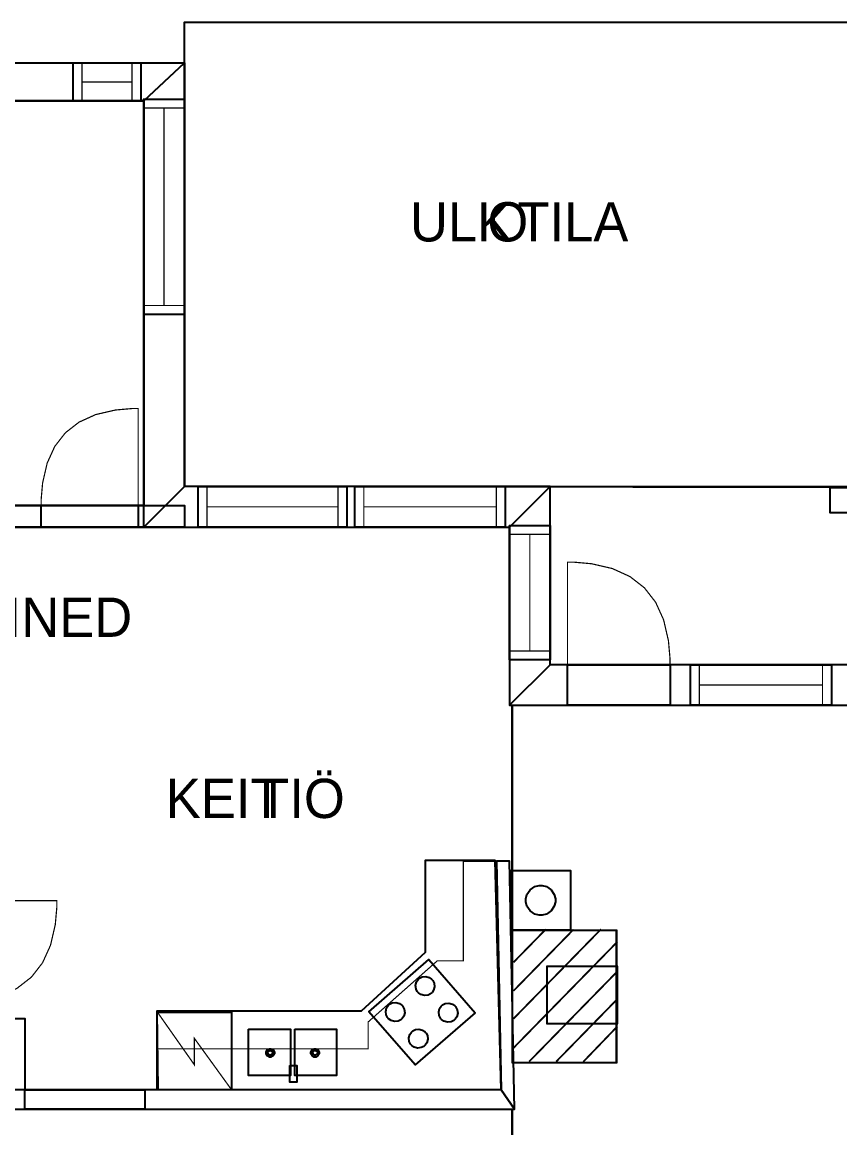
# Model space of a CAD drawing. Extents: x 0 to 22.6, y 0 to 15.8.
# Drawn here: x 6.68 to 13.84, y 6.09 to 15.77 of the extents above; entities that cross this region are included whole.
import ezdxf

# ---------------------------------------------------------------- set-up
doc = ezdxf.new("R2010")
doc.units = 0
doc.layers.get('0').update_dxf_attribs({"linetype": 'CONTINUOUS'})

msp = doc.modelspace()

# ---------------------------------------------------------------- linework, layer by layer
at = {"color": 0}
for points, const_width in [([(8.10042, 15.4085), (8.10042, 15.764), (13.9717, 15.764), (13.9876, 11.6934), (8.10042, 11.7013), (8.10042, 15.4085)], 0.00208), ([(1.08648, 15.4085), (8.10042, 15.4085), (7.74414, 15.0749), (1.48019, 15.0749), (1.08648, 15.4085)], 0.00208), ([(7.12582, 15.4085), (7.71929, 15.4085), (7.71929, 15.0749), (7.12582, 15.0749), (7.12582, 15.4085)], 0.01042), ([(7.12582, 15.4085), (7.71929, 15.4085), (7.71929, 15.0749), (7.12582, 15.0749), (7.12582, 15.4085)], 0.01042), ([(8.10042, 15.4085), (8.10042, 11.7013), (7.74414, 11.3471), (7.74414, 15.0749), (8.10042, 15.4085)], 0.00208), ([(7.74414, 15.0918), (8.10042, 15.0918), (8.10042, 13.2067), (7.74414, 13.2067), (7.74414, 15.0918)], 0.01042), ([(7.74414, 15.0918), (8.10042, 15.0918), (8.10042, 13.2067), (7.74414, 13.2067), (7.74414, 15.0918)], 0.01042), ([(6.84657, 11.5346), (6.84657, 11.5844), (6.85981, 11.7337), (6.89963, 11.9063), (6.96599, 12.0523), (7.05892, 12.1718), (7.17839, 12.2647), (7.32437, 12.3311), (7.4969, 12.3709), (7.64621, 12.3841), (7.69601, 12.3841), (7.69601, 11.5346), (6.84657, 11.5346)], 0.01042), ([(7.74414, 11.3471), (10.946, 11.3471), (11.3002, 11.7013), (8.10042, 11.7013), (7.74414, 11.3471)], 0.00208), ([(8.21967, 11.7013), (9.52289, 11.7013), (9.52289, 11.3471), (8.21967, 11.3471), (8.21967, 11.7013)], 0.01042), ([(8.21967, 11.7013), (9.52289, 11.7013), (9.52289, 11.3471), (8.21967, 11.3471), (8.21967, 11.7013)], 0.01042), ([(9.59272, 11.7013), (10.9076, 11.7013), (10.9076, 11.3471), (9.59272, 11.3471), (9.59272, 11.7013)], 0.01042), ([(9.59272, 11.7013), (10.9076, 11.7013), (10.9076, 11.3471), (9.59272, 11.3471), (9.59272, 11.7013)], 0.01042), ([(10.946, 11.3471), (10.946, 9.78814), (11.3002, 10.1423), (11.3002, 11.7013), (10.946, 11.3471)], 0.00208), ([(11.3002, 11.7013), (19.8356, 11.7013), (19.8356, 10.1461), (11.3002, 10.1423), (11.3002, 11.7013)], 0.00208), ([(1.09467, 11.5346), (8.10042, 11.5346), (8.10042, 11.3471), (1.09467, 11.3471), (1.09467, 11.5346)], 0.00208), ([(6.84657, 11.5346), (7.69601, 11.5346), (7.69601, 11.3471), (6.84657, 11.3471), (6.84657, 11.5346)], 0.01042), ([(6.84657, 11.5346), (7.69601, 11.5346), (7.69601, 11.3471), (6.84657, 11.3471), (6.84657, 11.5346)], 0.01042), ([(10.946, 11.3616), (11.3002, 11.3616), (11.3002, 10.1836), (10.946, 10.1836), (10.946, 11.3616)], 0.01042), ([(10.946, 11.3616), (11.3002, 11.3616), (11.3002, 10.1836), (10.946, 10.1836), (10.946, 11.3616)], 0.01042), ([(12.3494, 10.1423), (12.3494, 10.1949), (12.3353, 10.3527), (12.2932, 10.535), (12.2231, 10.6893), (12.1249, 10.8155), (11.9987, 10.9137), (11.8445, 10.9838), (11.6621, 11.0259), (11.5043, 11.0399), (11.4518, 11.0399), (11.4518, 10.1423), (12.3494, 10.1423)], 0.01042), ([(10.946, 9.78814), (22.2903, 9.78814), (22.5819, 10.1423), (11.3002, 10.1423), (10.946, 9.78814)], 0.00208), ([(11.4518, 10.1423), (12.3494, 10.1423), (12.3494, 9.78814), (11.4518, 9.78814), (11.4518, 10.1423)], 0.01042), ([(11.4518, 10.1423), (12.3494, 10.1423), (12.3494, 9.78814), (11.4518, 9.78814), (11.4518, 10.1423)], 0.01042), ([(12.527, 10.1423), (13.7611, 10.1423), (13.7611, 9.78814), (12.527, 9.78814), (12.527, 10.1423)], 0.01042), ([(12.527, 10.1423), (13.7611, 10.1423), (13.7611, 9.78814), (12.527, 9.78814), (12.527, 10.1423)], 0.01042), ([(7.8666, 6.42731), (10.871, 6.42199), (10.82, 8.42833), (10.2055, 8.42833), (10.2055, 7.62522), (9.64638, 7.11083), (7.85786, 7.11083), (7.8666, 6.42731)], 0.01042), ([(7.86231, 6.42356), (10.871, 6.42204), (10.821, 8.4216), (10.5411, 8.4216), (10.5411, 7.55089), (10.3125, 7.55089), (9.70876, 7.01704), (9.70876, 6.78108), (7.86556, 6.78108), (7.86231, 6.42356)], 0.01042), ([(10.9889, 6.25233), (10.946, 8.42469), (10.8314, 8.42242), (10.871, 6.42204), (10.9889, 6.25233)], 0.00208), ([(10.9565, 8.3406), (10.9565, 7.81976), (11.4774, 7.81976), (11.4774, 8.3406), (10.9565, 8.3406)], 0.01042), ([(11.217, 8.21039), (11.2296, 8.21039), (11.2676, 8.20019), (11.309, 8.17231), (11.3369, 8.13092), (11.3472, 8.09289), (11.3472, 8.08018), (11.3472, 8.06754), (11.3369, 8.02957), (11.309, 7.98817), (11.2676, 7.96024), (11.2296, 7.94997), (11.217, 7.94997), (11.2043, 7.94997), (11.1663, 7.96024), (11.1249, 7.98817), (11.0969, 8.02957), (11.0867, 8.06754), (11.0867, 8.08018), (11.0867, 8.09289), (11.0969, 8.13092), (11.1249, 8.17231), (11.1663, 8.20019), (11.2043, 8.21039), (11.217, 8.21039)], 0.01042), ([(6.09207, 7.18522), (6.14432, 7.18522), (6.30122, 7.19922), (6.48253, 7.24104), (6.6359, 7.31076), (6.76144, 7.40836), (6.85906, 7.5339), (6.92876, 7.68728), (6.9706, 7.8686), (6.9846, 8.0255), (6.9846, 8.07775), (6.09207, 8.07775), (6.09207, 7.18522)], 0.01042), ([(10.972, 7.81976), (10.972, 6.65967), (11.8799, 6.65967), (11.8799, 7.81976), (10.972, 7.81976)], 0.01547), ([(10.6439, 7.09694), (10.1181, 6.63986), (9.71294, 7.1059), (10.2387, 7.56299), (10.6439, 7.09694)], 0.01042), ([(11.2734, 7.50461), (11.2734, 7.00082), (11.8874, 7.00082), (11.8874, 7.50461), (11.2734, 7.50461)], 0.01547), ([(10.1433, 7.27582), (10.1379, 7.28196), (10.1269, 7.30464), (10.123, 7.33632), (10.1313, 7.36719), (10.1453, 7.38807), (10.1515, 7.39339), (10.1576, 7.39871), (10.1802, 7.40978), (10.212, 7.41368), (10.2428, 7.40539), (10.2637, 7.39128), (10.269, 7.38515), (10.2744, 7.37907), (10.2854, 7.35639), (10.2893, 7.32471), (10.281, 7.29383), (10.2669, 7.27294), (10.2608, 7.26764), (10.2547, 7.26232), (10.232, 7.25131), (10.2004, 7.2474), (10.1695, 7.25569), (10.1485, 7.26975), (10.1433, 7.27582)], 0.01042), ([(9.88183, 7.04856), (9.87646, 7.05469), (9.86544, 7.07736), (9.86154, 7.10906), (9.86985, 7.13992), (9.88396, 7.16081), (9.89008, 7.16613), (9.89615, 7.17144), (9.91883, 7.18246), (9.95051, 7.18636), (9.98139, 7.17811), (10.0023, 7.16401), (10.0077, 7.15788), (10.0129, 7.15181), (10.0239, 7.12913), (10.0278, 7.09744), (10.0195, 7.06657), (10.0055, 7.04563), (9.9994, 7.04031), (9.99328, 7.03504), (9.9706, 7.02403), (9.93892, 7.02013), (9.90804, 7.02843), (9.8871, 7.04249), (9.88183, 7.04856)], 0.01042), ([(10.3454, 7.04324), (10.3401, 7.04937), (10.3291, 7.07206), (10.3252, 7.10379), (10.3335, 7.1346), (10.3475, 7.15554), (10.3537, 7.16081), (10.3597, 7.16613), (10.3824, 7.17719), (10.4141, 7.1811), (10.445, 7.17279), (10.4659, 7.15875), (10.4712, 7.15261), (10.4765, 7.14654), (10.4875, 7.12386), (10.4914, 7.09212), (10.4832, 7.06131), (10.4691, 7.04036), (10.463, 7.03504), (10.4569, 7.02974), (10.4342, 7.01872), (10.4025, 7.01481), (10.3716, 7.02311), (10.3507, 7.03717), (10.3454, 7.04324)], 0.01042), ([(7.86231, 7.10319), (8.51253, 7.10319), (8.51253, 6.42356), (7.86231, 6.42356), (7.86231, 7.10319)], 0.01084), ([(6.09212, 7.04699), (6.70344, 7.04699), (6.70344, 6.42199), (6.09212, 6.42199), (6.09212, 7.04699)], 0.01042), ([(8.66118, 6.95383), (9.02746, 6.95383), (9.02746, 6.54829), (8.66118, 6.54829), (8.66118, 6.95383)], 0.01042), ([(9.06603, 6.95285), (9.43235, 6.95285), (9.43235, 6.54725), (9.06603, 6.54725), (9.06603, 6.95285)], 0.01042), ([(10.084, 6.81597), (10.0787, 6.8221), (10.0677, 6.84478), (10.0638, 6.87646), (10.0721, 6.90733), (10.0861, 6.92828), (10.0922, 6.93354), (10.0983, 6.93886), (10.121, 6.94993), (10.1527, 6.95383), (10.1835, 6.94553), (10.2045, 6.93147), (10.2098, 6.92535), (10.2151, 6.91928), (10.2261, 6.8966), (10.23, 6.86485), (10.2217, 6.83404), (10.2077, 6.8131), (10.2016, 6.80778), (10.1955, 6.80246), (10.1728, 6.79144), (10.1411, 6.78754), (10.1102, 6.79585), (10.0893, 6.8099), (10.084, 6.81597)], 0.01042), ([(8.81494, 6.74528), (8.81494, 6.75174), (8.82557, 6.77111), (8.84494, 6.78174), (8.8514, 6.78174), (8.85781, 6.78174), (8.87717, 6.77111), (8.88786, 6.75174), (8.88786, 6.74528), (8.88786, 6.73888), (8.87717, 6.71951), (8.85781, 6.70882), (8.8514, 6.70882), (8.84494, 6.70882), (8.82557, 6.71951), (8.81494, 6.73888), (8.81494, 6.74528)], 0.00833), ([(9.20697, 6.74528), (9.20697, 6.75174), (9.21761, 6.77111), (9.23699, 6.78174), (9.24343, 6.78174), (9.24983, 6.78174), (9.26921, 6.77111), (9.27989, 6.75174), (9.27989, 6.74528), (9.27989, 6.73888), (9.26921, 6.71951), (9.24983, 6.70882), (9.24343, 6.70882), (9.23699, 6.70882), (9.21761, 6.71951), (9.20697, 6.73888), (9.20697, 6.74528)], 0.00833), ([(8.83057, 6.74528), (8.83057, 6.74897), (8.83664, 6.76004), (8.84771, 6.76611), (8.8514, 6.76611), (8.85504, 6.76611), (8.8661, 6.76004), (8.87224, 6.74897), (8.87224, 6.74528), (8.87224, 6.74164), (8.8661, 6.73058), (8.85504, 6.72444), (8.8514, 6.72444), (8.84771, 6.72444), (8.83664, 6.73058), (8.83057, 6.74164), (8.83057, 6.74528)], 0.00833), ([(9.2226, 6.74528), (9.2226, 6.74897), (9.22868, 6.76004), (9.23975, 6.76611), (9.24343, 6.76611), (9.24707, 6.76611), (9.25814, 6.76004), (9.26426, 6.74897), (9.26426, 6.74528), (9.26426, 6.74164), (9.25814, 6.73058), (9.24707, 6.72444), (9.24343, 6.72444), (9.23975, 6.72444), (9.22868, 6.73058), (9.2226, 6.74164), (9.2226, 6.74528)], 0.00833), ([(9.02279, 6.63536), (9.08529, 6.63536), (9.08529, 6.48953), (9.02279, 6.48953), (9.02279, 6.63536)], 0.01042), ([(1.10498, 6.25233), (10.9889, 6.25233), (10.871, 6.42204), (1.10498, 6.42204), (1.10498, 6.25233)], 0.00208), ([(6.70437, 6.42204), (7.75375, 6.42204), (7.75375, 6.25233), (6.70437, 6.25233), (6.70437, 6.42204)], 0.01042)]:
    msp.add_lwpolyline(points, close=True, dxfattribs=dict(at, const_width=const_width))
at = {"color": 7}
for points in [[(8.10042, 15.4085), (8.10042, 15.764), (13.9717, 15.764), (13.9876, 11.6934), (8.10042, 11.7013), (8.10042, 15.4085)], [(7.12582, 15.4085), (7.71929, 15.4085), (7.71929, 15.0749), (7.12582, 15.0749), (7.12582, 15.4085)], [(7.12582, 15.4085), (7.71929, 15.4085), (7.71929, 15.0749), (7.12582, 15.0749), (7.12582, 15.4085)], [(3.01167, 15.0749), (7.74414, 15.0749), (7.74414, 11.5346), (3.01167, 11.5346), (3.01167, 15.0749)], [(7.74414, 15.0918), (8.10042, 15.0918), (8.10042, 13.2067), (7.74414, 13.2067), (7.74414, 15.0918)], [(7.74414, 15.0918), (8.10042, 15.0918), (8.10042, 13.2067), (7.74414, 13.2067), (7.74414, 15.0918)], [(8.21967, 11.7013), (9.52289, 11.7013), (9.52289, 11.3471), (8.21967, 11.3471), (8.21967, 11.7013)], [(8.21967, 11.7013), (9.52289, 11.7013), (9.52289, 11.3471), (8.21967, 11.3471), (8.21967, 11.7013)], [(9.59272, 11.7013), (10.9076, 11.7013), (10.9076, 11.3471), (9.59272, 11.3471), (9.59272, 11.7013)], [(9.59272, 11.7013), (10.9076, 11.7013), (10.9076, 11.3471), (9.59272, 11.3471), (9.59272, 11.7013)], [(11.3002, 11.7013), (19.8356, 11.7013), (19.8356, 10.1461), (11.3002, 10.1423), (11.3002, 11.7013)], [(6.84657, 11.5346), (7.69601, 11.5346), (7.69601, 11.3471), (6.84657, 11.3471), (6.84657, 11.5346)], [(6.84657, 11.5346), (7.69601, 11.5346), (7.69601, 11.3471), (6.84657, 11.3471), (6.84657, 11.5346)], [(10.946, 11.3471), (10.946, 9.78814), (10.9691, 9.78814), (10.9691, 7.27431), (10.946, 8.42469), (10.8314, 8.42242), (10.871, 6.42204), (6.09207, 6.42204), (6.09207, 11.3471), (10.946, 11.3471)], [(10.946, 11.3616), (11.3002, 11.3616), (11.3002, 10.1836), (10.946, 10.1836), (10.946, 11.3616)], [(10.946, 11.3616), (11.3002, 11.3616), (11.3002, 10.1836), (10.946, 10.1836), (10.946, 11.3616)], [(11.4518, 10.1423), (12.3494, 10.1423), (12.3494, 9.78814), (11.4518, 9.78814), (11.4518, 10.1423)], [(11.4518, 10.1423), (12.3494, 10.1423), (12.3494, 9.78814), (11.4518, 9.78814), (11.4518, 10.1423)], [(12.527, 10.1423), (13.7611, 10.1423), (13.7611, 9.78814), (12.527, 9.78814), (12.527, 10.1423)], [(12.527, 10.1423), (13.7611, 10.1423), (13.7611, 9.78814), (12.527, 9.78814), (12.527, 10.1423)], [(17.6982, 5.03928), (10.9691, 5.03928), (10.9691, 6.25233), (10.9896, 6.25347), (10.9691, 7.27431), (10.9691, 9.78814), (17.6982, 9.78814), (17.6982, 5.03928)], [(7.8666, 6.42731), (10.871, 6.42199), (10.82, 8.42833), (10.2055, 8.42833), (10.2055, 7.62522), (9.64638, 7.11083), (7.85786, 7.11083), (7.8666, 6.42731)], [(10.9565, 8.3406), (11.4774, 8.3406), (11.4774, 7.81976), (10.9565, 7.81976), (10.9565, 8.3406)], [(11.217, 8.21039), (11.2296, 8.21039), (11.2676, 8.20019), (11.309, 8.17231), (11.3369, 8.13092), (11.3472, 8.09289), (11.3472, 8.08018), (11.3472, 8.06754), (11.3369, 8.02957), (11.309, 7.98817), (11.2676, 7.96024), (11.2296, 7.94997), (11.217, 7.94997), (11.2043, 7.94997), (11.1663, 7.96024), (11.1249, 7.98817), (11.0969, 8.02957), (11.0867, 8.06754), (11.0867, 8.08018), (11.0867, 8.09289), (11.0969, 8.13092), (11.1249, 8.17231), (11.1663, 8.20019), (11.2043, 8.21039), (11.217, 8.21039)], [(10.972, 7.81976), (11.8799, 7.81976), (11.8799, 6.65967), (10.972, 6.65967), (10.972, 7.81976)], [(10.6439, 7.09694), (10.1181, 6.63986), (9.71294, 7.1059), (10.2387, 7.56299), (10.6439, 7.09694)], [(11.2734, 7.50461), (11.8874, 7.50461), (11.8874, 7.00082), (11.2734, 7.00082), (11.2734, 7.50461)], [(10.1433, 7.27582), (10.1379, 7.28196), (10.1269, 7.30464), (10.123, 7.33632), (10.1313, 7.36719), (10.1453, 7.38807), (10.1515, 7.39339), (10.1576, 7.39871), (10.1802, 7.40978), (10.212, 7.41368), (10.2428, 7.40539), (10.2637, 7.39128), (10.269, 7.38514), (10.2744, 7.37907), (10.2854, 7.35639), (10.2893, 7.32471), (10.281, 7.29383), (10.2669, 7.27294), (10.2608, 7.26764), (10.2547, 7.26232), (10.232, 7.25131), (10.2004, 7.2474), (10.1695, 7.25569), (10.1485, 7.26975), (10.1433, 7.27582)], [(9.88183, 7.04856), (9.87646, 7.05469), (9.86546, 7.07736), (9.86154, 7.10906), (9.86985, 7.13992), (9.88396, 7.16081), (9.89008, 7.16613), (9.89615, 7.17144), (9.91883, 7.18246), (9.95053, 7.18636), (9.98139, 7.17811), (10.0023, 7.16401), (10.0077, 7.15788), (10.0129, 7.15181), (10.0239, 7.12913), (10.0278, 7.09744), (10.0195, 7.06657), (10.0055, 7.04563), (9.9994, 7.04031), (9.99328, 7.03504), (9.9706, 7.02403), (9.93892, 7.02013), (9.90804, 7.02843), (9.8871, 7.04249), (9.88183, 7.04856)], [(10.3454, 7.04324), (10.3401, 7.04937), (10.3291, 7.07206), (10.3252, 7.10379), (10.3335, 7.1346), (10.3475, 7.15554), (10.3537, 7.16081), (10.3597, 7.16613), (10.3824, 7.17719), (10.4141, 7.1811), (10.445, 7.17279), (10.4659, 7.15875), (10.4712, 7.15261), (10.4765, 7.14654), (10.4875, 7.12386), (10.4914, 7.09212), (10.4832, 7.06131), (10.4691, 7.04036), (10.463, 7.03504), (10.4569, 7.02974), (10.4342, 7.01872), (10.4025, 7.01481), (10.3716, 7.02311), (10.3507, 7.03717), (10.3454, 7.04324)], [(7.86231, 7.10319), (8.51253, 7.10319), (8.51253, 6.42356), (7.86231, 6.42356), (7.86231, 7.10319)], [(6.09212, 7.04699), (6.70344, 7.04699), (6.70344, 6.42199), (6.09212, 6.42199), (6.09212, 7.04699)], [(8.66118, 6.95383), (9.02746, 6.95383), (9.02746, 6.54829), (8.66118, 6.54829), (8.66118, 6.95383)], [(9.06603, 6.95285), (9.43235, 6.95285), (9.43235, 6.54725), (9.06603, 6.54725), (9.06603, 6.95285)], [(10.084, 6.81597), (10.0787, 6.8221), (10.0677, 6.84478), (10.0638, 6.87646), (10.0721, 6.90733), (10.0861, 6.92828), (10.0922, 6.93354), (10.0983, 6.93886), (10.121, 6.94993), (10.1527, 6.95383), (10.1835, 6.94553), (10.2045, 6.93147), (10.2098, 6.92535), (10.2151, 6.91928), (10.2261, 6.8966), (10.23, 6.86486), (10.2217, 6.83404), (10.2077, 6.8131), (10.2016, 6.80778), (10.1955, 6.80246), (10.1728, 6.79144), (10.1411, 6.78754), (10.1102, 6.79585), (10.0893, 6.8099), (10.084, 6.81597)], [(8.81494, 6.74528), (8.81494, 6.75174), (8.82557, 6.77111), (8.84494, 6.78174), (8.8514, 6.78174), (8.85781, 6.78174), (8.87717, 6.77111), (8.88786, 6.75174), (8.88786, 6.74528), (8.88786, 6.73888), (8.87717, 6.71951), (8.85781, 6.70882), (8.8514, 6.70882), (8.84494, 6.70882), (8.82557, 6.71951), (8.81494, 6.73888), (8.81494, 6.74528)], [(9.20697, 6.74528), (9.20697, 6.75174), (9.21761, 6.77111), (9.23699, 6.78174), (9.24343, 6.78174), (9.24983, 6.78174), (9.26921, 6.77111), (9.27989, 6.75174), (9.27989, 6.74528), (9.27989, 6.73888), (9.26921, 6.71951), (9.24983, 6.70882), (9.24343, 6.70882), (9.23699, 6.70882), (9.21761, 6.71951), (9.20697, 6.73888), (9.20697, 6.74528)], [(8.83057, 6.74528), (8.83057, 6.74897), (8.83664, 6.76004), (8.84771, 6.76611), (8.8514, 6.76611), (8.85504, 6.76611), (8.8661, 6.76004), (8.87224, 6.74897), (8.87224, 6.74528), (8.87224, 6.74164), (8.8661, 6.73058), (8.85504, 6.72444), (8.8514, 6.72444), (8.84771, 6.72444), (8.83664, 6.73058), (8.83057, 6.74164), (8.83057, 6.74528)], [(9.2226, 6.74528), (9.2226, 6.74897), (9.22868, 6.76004), (9.23975, 6.76611), (9.24343, 6.76611), (9.24707, 6.76611), (9.25814, 6.76004), (9.26426, 6.74897), (9.26426, 6.74528), (9.26426, 6.74164), (9.25814, 6.73058), (9.24707, 6.72444), (9.24343, 6.72444), (9.23975, 6.72444), (9.22868, 6.73058), (9.2226, 6.74164), (9.2226, 6.74528)], [(9.02279, 6.63536), (9.08529, 6.63536), (9.08529, 6.48953), (9.02279, 6.48953), (9.02279, 6.63536)], [(6.70437, 6.42204), (7.75375, 6.42204), (7.75375, 6.25233), (6.70437, 6.25233), (6.70437, 6.42204)], [(6.70437, 6.42204), (7.75375, 6.42204), (7.75375, 6.25233), (6.70437, 6.25233), (6.70437, 6.42204)], [(10.9691, 5.03928), (9.69362, 5.03928), (9.69362, 3.99485), (6.09207, 3.99485), (6.09207, 6.25233), (10.9691, 6.25233), (10.9691, 5.03928)]]:
    msp.add_lwpolyline(points, close=True, dxfattribs=at)
at = {"color": 0}
for points in [[(1.08648, 15.4085), (8.10042, 15.4085), (7.74414, 15.0749), (1.48019, 15.0749), (1.08648, 15.4085)], [(8.10042, 15.4085), (8.10042, 11.7013), (7.74414, 11.3471), (7.74414, 15.0749), (8.10042, 15.4085)], [(7.74414, 11.3471), (10.946, 11.3471), (11.3002, 11.7013), (8.10042, 11.7013), (7.74414, 11.3471)], [(10.946, 11.3471), (10.946, 9.78814), (11.3002, 10.1423), (11.3002, 11.7013), (10.946, 11.3471)], [(13.7514, 11.6934), (13.9876, 11.6934), (13.9876, 11.4723), (13.7514, 11.4723), (13.7514, 11.6934)], [(1.09467, 11.5346), (8.10042, 11.5346), (8.10042, 11.3471), (1.09467, 11.3471), (1.09467, 11.5346)], [(10.946, 9.78814), (22.2903, 9.78814), (22.5819, 10.1423), (11.3002, 10.1423), (10.946, 9.78814)], [(10.9889, 6.25233), (10.946, 8.42469), (10.8314, 8.42242), (10.871, 6.42204), (10.9889, 6.25233)], [(1.10498, 6.25233), (10.9889, 6.25233), (10.871, 6.42204), (1.10498, 6.42204), (1.10498, 6.25233)]]:
    msp.add_lwpolyline(points, close=True, dxfattribs=at)
for points, const_width in [([(7.20394, 15.4085), (7.20394, 15.0749)], 0.01042), ([(7.64117, 15.4085), (7.64117, 15.0749)], 0.01042), ([(7.20394, 15.2417), (7.64117, 15.2417)], 0.01042), ([(8.10042, 15.0136), (7.74414, 15.0136)], 0.01042), ([(7.92231, 15.0136), (7.92231, 13.2848)], 0.01042), ([(8.10042, 13.2848), (7.74414, 13.2848)], 0.01042), ([(8.29779, 11.3471), (8.29779, 11.7013)], 0.01042), ([(9.44476, 11.3471), (9.44476, 11.7013)], 0.01042), ([(9.67085, 11.3471), (9.67085, 11.7013)], 0.01042), ([(10.8295, 11.3471), (10.8295, 11.7013)], 0.01042), ([(8.29779, 11.5242), (9.44476, 11.5242)], 0.01042), ([(9.67085, 11.5242), (10.8295, 11.5242)], 0.01042), ([(10.946, 11.2835), (11.3002, 11.2835)], 0.01042), ([(11.1231, 11.2835), (11.1231, 10.2617)], 0.01042), ([(10.946, 10.2617), (11.3002, 10.2617)], 0.01042), ([(12.6051, 9.78814), (12.6051, 10.1423)], 0.01042), ([(13.683, 9.78814), (13.683, 10.1423)], 0.01042), ([(12.6051, 9.96522), (13.683, 9.96522)], 0.01042), ([(8.51253, 6.42356), (8.18636, 6.8744), (8.18636, 6.64333), (7.86339, 7.10319)], 0.01084)]:
    msp.add_lwpolyline(points, dxfattribs=dict(at, const_width=const_width))
at = {"color": 7}
for points, const_width in [([(3.01167, 15.0749), (7.74414, 15.0749), (7.74414, 11.5346), (3.01167, 11.5346), (3.01167, 15.0749)], 0.00208), ([(10.946, 11.3471), (10.946, 9.78814), (10.9691, 9.78814), (10.9691, 7.27431), (10.946, 8.42469), (10.8314, 8.42242), (10.871, 6.42204), (6.09207, 6.42204), (6.09207, 11.3471), (10.946, 11.3471)], 0.00208), ([(17.6982, 5.03928), (10.9691, 5.03928), (10.9691, 6.25233), (10.9896, 6.25347), (10.9691, 7.27431), (10.9691, 9.78814), (17.6982, 9.78814), (17.6982, 5.03928)], 0.00208), ([(6.70437, 6.42204), (7.75375, 6.42204), (7.75375, 6.25233), (6.70437, 6.25233), (6.70437, 6.42204)], 0.01042), ([(10.9691, 5.03928), (9.69362, 5.03928), (9.69362, 3.99485), (6.09207, 3.99485), (6.09207, 6.25233), (10.9691, 6.25233), (10.9691, 5.03928)], 0.00208)]:
    msp.add_lwpolyline(points, close=True, dxfattribs=dict(at, const_width=const_width))
at = {"color": 251, "const_width": 0.01547}
for points in [[(10.9795, 7.04454), (11.7452, 7.82747)], [(10.9795, 7.53787), (11.2628, 7.82747)], [(10.9795, 7.28842), (11.5058, 7.82644)], [(10.9795, 6.78851), (11.8874, 7.71685)], [(11.1166, 6.66943), (11.883, 7.45307)], [(11.3528, 6.66894), (11.8874, 7.2156)], [(11.59, 6.66743), (11.8874, 6.97646)]]:
    msp.add_lwpolyline(points, dxfattribs=at)

# ---------------------------------------------------------------- texts
at = {"color": 0}
for s, p in [('ULK', (10.0739, 13.8458)), ('O', (10.7515, 13.8458)), ('TILA', (11.0138, 13.8458)), ('UNDEFINED', (4.96201, 10.386)), ('TIÖ', (8.73758, 8.80063)), ('KEIT', (7.93731, 8.80063))]:
    msp.add_text(s, height=0.34375, dxfattribs=at).set_placement(p)

doc.saveas('drawing.dxf')
